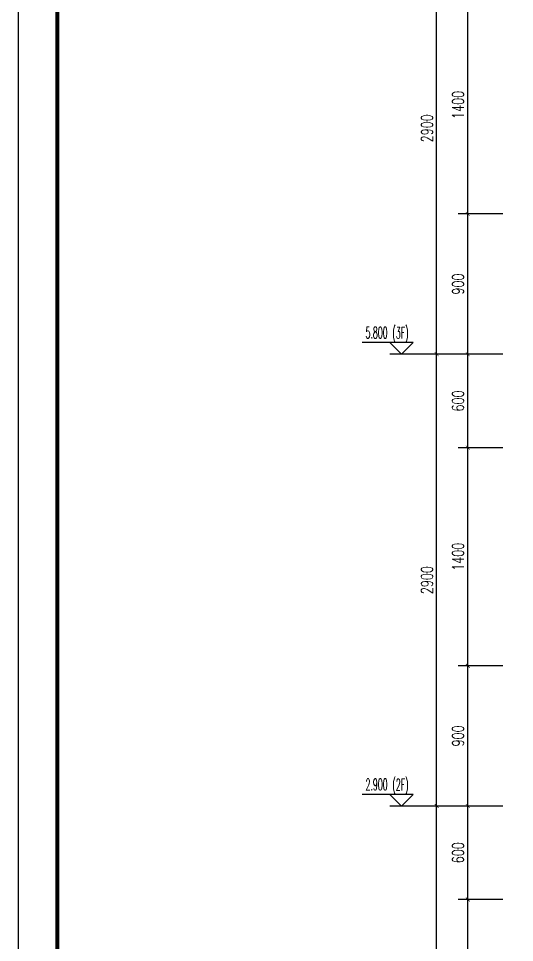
# Model space of a CAD drawing. Extents: x -668857 to 185752, y -270966 to 286822.
# Drawn here: x 127251 to 130435, y 125308 to 131239 of the extents above; entities that cross this region are included whole.
import ezdxf

# ---------------------------------------------------------------- set-up
doc = ezdxf.new("R2010")
doc.units = 0
doc.header["$LTSCALE"] = 1000
doc.layers.get('0').update_dxf_attribs({"linetype": 'CONTINUOUS'})
doc.layers.get('DEFPOINTS').update_dxf_attribs({"linetype": 'CONTINUOUS'})
for name, color, linetype in [('DIM_ELEV', 3, 'CONTINUOUS'), ('PUB_DIM', 3, 'CONTINUOUS'), ('PUB_TEXT', 2, 'CONTINUOUS')]:
    doc.layers.add(name, color=color, linetype=linetype)
doc.layers.add('yichutu', color=7, linetype='CONTINUOUS', true_color=0xffffff)
doc.layers.add('图框', color=9, linetype='CONTINUOUS', lineweight=18)
doc.styles.add('_TCH_DIM', font='SIMPLEX.shx', dxfattribs={"width": 0.7, "bigfont": 'GBCBIG.shx'})
doc.styles.add('_TCH_DIM_T3', font='SIMPLEX', dxfattribs={"width": 0.705882, "bigfont": 'GBCBIG'})
doc.dimstyles.new('_TCH_ARCH&&25', dxfattribs={"dimtxt": 74.375, "dimasz": 25, "dimexe": 62.5, "dimexo": 75, "dimgap": 25, "dimtad": 1, "dimdec": 0, "dimzin": 0, "dimdsep": 46, "dimtxsty": '_TCH_DIM_T3', "dimblk": 'ARCHTICK', "dimcen": 0.09, "dimclrt": 7, "dimazin": 0, "dimtfac": 1, "dimtdec": 0, "dimtix": 1, "dimtmove": 2, "dimatfit": 3, "dimldrblk": 'ARCHTICK', "dimfxl": 1, "dimtolj": 1, "dimtzin": 0, "dimarcsym": 0})

# ---------------------------------------------------------------- blocks, each defined once
blk = doc.blocks.new('GFDDDDRG')
at = {"layer": '图框'}
blk.add_lwpolyline([(923310, -107437), (923310, -159999), (893610, -159999), (893610, -107437)], close=True, dxfattribs=at)
blk.add_lwpolyline([(923310, -107437), (923310, -159999), (893610, -159999), (893610, -107437)], close=True, dxfattribs=at)
at = {"layer": '图框', "const_width": 50}
blk.add_lwpolyline([(894110, -159499), (922810, -159499), (922810, -108687), (894110, -108687)], close=True, dxfattribs=at)
blk = doc.blocks.new('yct-1051-594-26275-14850-25-1002.0')
at = {"layer": 'yichutu', "color": 7, "true_color": 0xffffff}
blk.add_lwpolyline([(0, 0), (0, 14850), (26275, 14850), (26275, 0)], close=True, dxfattribs=at)
blk = doc.blocks.new('_ArchTick')
at = {"color": 0, "linetype": 'ByBlock', "const_width": 0.15}
blk.add_lwpolyline([(-0.5, -0.5), (0.5, 0.5)], dxfattribs=at)
blk = doc.blocks.new('*D1478')
at = {"layer": 'DEFPOINTS', "color": 0, "transparency": 16777216}
for p in [(130135.3, 125584.6), (130435.3, 125584.6), (130435.3, 124184.6)]:
    blk.add_point(p, dxfattribs=at)
at = {"layer": 'PUB_DIM', "color": 0, "lineweight": -2, "transparency": 16777216}
for p, q in [((130360.3, 125584.6), (130072.8, 125584.6)), ((130135.3, 124184.6), (130135.3, 125584.6)), ((130360.3, 124184.6), (130072.8, 124184.6))]:
    blk.add_line(p, q, dxfattribs=at)
at = {"layer": 'PUB_DIM', "color": 0, "lineweight": -2, "transparency": 16777216, "xscale": 25, "yscale": 25, "zscale": 25}
for p, rotation in [((130135.3, 125584.6), 90), ((130135.3, 124184.6), 270)]:
    blk.add_blockref('_ArchTick', p, dxfattribs=dict(at, rotation=rotation))
at = {"layer": 'PUB_DIM', "color": 7, "transparency": 16777216, "insert": (130073.1, 124884.6), "char_height": 74.38, "attachment_point": 5, "rotation": 90, "style": '_TCH_DIM_T3'}
blk.add_mtext('\\A1;1400', dxfattribs=at)
blk = doc.blocks.new('*D1480')
at = {"layer": 'DEFPOINTS', "color": 0, "transparency": 16777216}
for p in [(129935.3, 126184.6), (130435.3, 126184.6), (130435.3, 123284.6)]:
    blk.add_point(p, dxfattribs=at)
at = {"layer": 'PUB_DIM', "color": 0, "lineweight": -2, "transparency": 16777216}
for p, q in [((130360.3, 126184.6), (129872.8, 126184.6)), ((129935.3, 123284.6), (129935.3, 126184.6)), ((130360.3, 123284.6), (129872.8, 123284.6))]:
    blk.add_line(p, q, dxfattribs=at)
at = {"layer": 'PUB_DIM', "color": 0, "lineweight": -2, "transparency": 16777216, "xscale": 25, "yscale": 25, "zscale": 25}
for p, rotation in [((129935.3, 126184.6), 90), ((129935.3, 123284.6), 270)]:
    blk.add_blockref('_ArchTick', p, dxfattribs=dict(at, rotation=rotation))
at = {"layer": 'PUB_DIM', "color": 7, "transparency": 16777216, "insert": (129873.1, 124734.6), "char_height": 74.38, "attachment_point": 5, "rotation": 90, "style": '_TCH_DIM_T3'}
blk.add_mtext('\\A1;2900', dxfattribs=at)
blk = doc.blocks.new('*D2169')
at = {"layer": 'DEFPOINTS', "color": 0, "transparency": 16777216}
for p in [(130135.3, 126184.6), (130435.3, 126184.6), (130435.3, 125584.6)]:
    blk.add_point(p, dxfattribs=at)
at = {"layer": 'PUB_DIM', "color": 0, "lineweight": -2, "transparency": 16777216}
for p, q in [((130360.3, 126184.6), (130072.8, 126184.6)), ((130135.3, 125584.6), (130135.3, 126184.6)), ((130360.3, 125584.6), (130072.8, 125584.6))]:
    blk.add_line(p, q, dxfattribs=at)
at = {"layer": 'PUB_DIM', "color": 0, "lineweight": -2, "transparency": 16777216, "xscale": 25, "yscale": 25, "zscale": 25}
for p, rotation in [((130135.3, 126184.6), 90), ((130135.3, 125584.6), 270)]:
    blk.add_blockref('_ArchTick', p, dxfattribs=dict(at, rotation=rotation))
at = {"layer": 'PUB_DIM', "color": 7, "transparency": 16777216, "insert": (130073.1, 125884.6), "char_height": 74.38, "attachment_point": 5, "rotation": 90, "style": '_TCH_DIM_T3'}
blk.add_mtext('\\A1;600', dxfattribs=at)
blk = doc.blocks.new('*D2170')
at = {"layer": 'DEFPOINTS', "color": 0, "transparency": 16777216}
for p in [(130135.3, 127084.6), (130435.3, 127084.6), (130435.3, 126184.6)]:
    blk.add_point(p, dxfattribs=at)
at = {"layer": 'PUB_DIM', "color": 0, "lineweight": -2, "transparency": 16777216}
for p, q in [((130360.3, 127084.6), (130072.8, 127084.6)), ((130135.3, 126184.6), (130135.3, 127084.6)), ((130360.3, 126184.6), (130072.8, 126184.6))]:
    blk.add_line(p, q, dxfattribs=at)
at = {"layer": 'PUB_DIM', "color": 0, "lineweight": -2, "transparency": 16777216, "xscale": 25, "yscale": 25, "zscale": 25}
for p, rotation in [((130135.3, 127084.6), 90), ((130135.3, 126184.6), 270)]:
    blk.add_blockref('_ArchTick', p, dxfattribs=dict(at, rotation=rotation))
at = {"layer": 'PUB_DIM', "color": 7, "transparency": 16777216, "insert": (130073.1, 126634.6), "char_height": 74.38, "attachment_point": 5, "rotation": 90, "style": '_TCH_DIM_T3'}
blk.add_mtext('\\A1;900', dxfattribs=at)
blk = doc.blocks.new('*D2171')
at = {"layer": 'DEFPOINTS', "color": 0, "transparency": 16777216}
for p in [(130135.3, 128484.6), (130435.3, 128484.6), (130435.3, 127084.6)]:
    blk.add_point(p, dxfattribs=at)
at = {"layer": 'PUB_DIM', "color": 0, "lineweight": -2, "transparency": 16777216}
for p, q in [((130360.3, 128484.6), (130072.8, 128484.6)), ((130135.3, 127084.6), (130135.3, 128484.6)), ((130360.3, 127084.6), (130072.8, 127084.6))]:
    blk.add_line(p, q, dxfattribs=at)
at = {"layer": 'PUB_DIM', "color": 0, "lineweight": -2, "transparency": 16777216, "xscale": 25, "yscale": 25, "zscale": 25}
for p, rotation in [((130135.3, 128484.6), 90), ((130135.3, 127084.6), 270)]:
    blk.add_blockref('_ArchTick', p, dxfattribs=dict(at, rotation=rotation))
at = {"layer": 'PUB_DIM', "color": 7, "transparency": 16777216, "insert": (130073.1, 127784.6), "char_height": 74.38, "attachment_point": 5, "rotation": 90, "style": '_TCH_DIM_T3'}
blk.add_mtext('\\A1;1400', dxfattribs=at)
blk = doc.blocks.new('*D2172')
at = {"layer": 'DEFPOINTS', "color": 0, "transparency": 16777216}
for p in [(130135.3, 129084.6), (130435.3, 129084.6), (130435.3, 128484.6)]:
    blk.add_point(p, dxfattribs=at)
at = {"layer": 'PUB_DIM', "color": 0, "lineweight": -2, "transparency": 16777216}
for p, q in [((130360.3, 129084.6), (130072.8, 129084.6)), ((130135.3, 128484.6), (130135.3, 129084.6)), ((130360.3, 128484.6), (130072.8, 128484.6))]:
    blk.add_line(p, q, dxfattribs=at)
at = {"layer": 'PUB_DIM', "color": 0, "lineweight": -2, "transparency": 16777216, "xscale": 25, "yscale": 25, "zscale": 25}
for p, rotation in [((130135.3, 129084.6), 90), ((130135.3, 128484.6), 270)]:
    blk.add_blockref('_ArchTick', p, dxfattribs=dict(at, rotation=rotation))
at = {"layer": 'PUB_DIM', "color": 7, "transparency": 16777216, "insert": (130073.1, 128784.6), "char_height": 74.38, "attachment_point": 5, "rotation": 90, "style": '_TCH_DIM_T3'}
blk.add_mtext('\\A1;600', dxfattribs=at)
blk = doc.blocks.new('*D2173')
at = {"layer": 'DEFPOINTS', "color": 0, "transparency": 16777216}
for p in [(130135.3, 129984.6), (130435.3, 129984.6), (130435.3, 129084.6)]:
    blk.add_point(p, dxfattribs=at)
at = {"layer": 'PUB_DIM', "color": 0, "lineweight": -2, "transparency": 16777216}
for p, q in [((130360.3, 129984.6), (130072.8, 129984.6)), ((130135.3, 129084.6), (130135.3, 129984.6)), ((130360.3, 129084.6), (130072.8, 129084.6))]:
    blk.add_line(p, q, dxfattribs=at)
at = {"layer": 'PUB_DIM', "color": 0, "lineweight": -2, "transparency": 16777216, "xscale": 25, "yscale": 25, "zscale": 25}
for p, rotation in [((130135.3, 129984.6), 90), ((130135.3, 129084.6), 270)]:
    blk.add_blockref('_ArchTick', p, dxfattribs=dict(at, rotation=rotation))
at = {"layer": 'PUB_DIM', "color": 7, "transparency": 16777216, "insert": (130073.1, 129534.6), "char_height": 74.38, "attachment_point": 5, "rotation": 90, "style": '_TCH_DIM_T3'}
blk.add_mtext('\\A1;900', dxfattribs=at)
blk = doc.blocks.new('*D2174')
at = {"layer": 'DEFPOINTS', "color": 0, "transparency": 16777216}
for p in [(130135.3, 131384.6), (130435.3, 131384.6), (130435.3, 129984.6)]:
    blk.add_point(p, dxfattribs=at)
at = {"layer": 'PUB_DIM', "color": 0, "lineweight": -2, "transparency": 16777216}
for p, q in [((130360.3, 131384.6), (130072.8, 131384.6)), ((130135.3, 129984.6), (130135.3, 131384.6)), ((130360.3, 129984.6), (130072.8, 129984.6))]:
    blk.add_line(p, q, dxfattribs=at)
at = {"layer": 'PUB_DIM', "color": 0, "lineweight": -2, "transparency": 16777216, "xscale": 25, "yscale": 25, "zscale": 25}
for p, rotation in [((130135.3, 131384.6), 90), ((130135.3, 129984.6), 270)]:
    blk.add_blockref('_ArchTick', p, dxfattribs=dict(at, rotation=rotation))
at = {"layer": 'PUB_DIM', "color": 7, "transparency": 16777216, "insert": (130073.1, 130684.6), "char_height": 74.38, "attachment_point": 5, "rotation": 90, "style": '_TCH_DIM_T3'}
blk.add_mtext('\\A1;1400', dxfattribs=at)
blk = doc.blocks.new('*D2186')
at = {"layer": 'DEFPOINTS', "color": 0, "transparency": 16777216}
for p in [(129935.3, 129084.6), (130435.3, 129084.6), (130435.3, 126184.6)]:
    blk.add_point(p, dxfattribs=at)
at = {"layer": 'PUB_DIM', "color": 0, "lineweight": -2, "transparency": 16777216}
for p, q in [((130360.3, 129084.6), (129872.8, 129084.6)), ((129935.3, 126184.6), (129935.3, 129084.6)), ((130360.3, 126184.6), (129872.8, 126184.6))]:
    blk.add_line(p, q, dxfattribs=at)
at = {"layer": 'PUB_DIM', "color": 0, "lineweight": -2, "transparency": 16777216, "xscale": 25, "yscale": 25, "zscale": 25}
for p, rotation in [((129935.3, 129084.6), 90), ((129935.3, 126184.6), 270)]:
    blk.add_blockref('_ArchTick', p, dxfattribs=dict(at, rotation=rotation))
at = {"layer": 'PUB_DIM', "color": 7, "transparency": 16777216, "insert": (129873.1, 127634.6), "char_height": 74.38, "attachment_point": 5, "rotation": 90, "style": '_TCH_DIM_T3'}
blk.add_mtext('\\A1;2900', dxfattribs=at)
blk = doc.blocks.new('*D2187')
at = {"layer": 'DEFPOINTS', "color": 0, "transparency": 16777216}
for p in [(129935.3, 131984.6), (130435.3, 131984.6), (130435.3, 129084.6)]:
    blk.add_point(p, dxfattribs=at)
at = {"layer": 'PUB_DIM', "color": 0, "lineweight": -2, "transparency": 16777216}
for p, q in [((130360.3, 131984.6), (129872.8, 131984.6)), ((129935.3, 129084.6), (129935.3, 131984.6)), ((130360.3, 129084.6), (129872.8, 129084.6))]:
    blk.add_line(p, q, dxfattribs=at)
at = {"layer": 'PUB_DIM', "color": 0, "lineweight": -2, "transparency": 16777216, "xscale": 25, "yscale": 25, "zscale": 25}
for p, rotation in [((129935.3, 131984.6), 90), ((129935.3, 129084.6), 270)]:
    blk.add_blockref('_ArchTick', p, dxfattribs=dict(at, rotation=rotation))
at = {"layer": 'PUB_DIM', "color": 7, "transparency": 16777216, "insert": (129873.1, 130534.6), "char_height": 74.38, "attachment_point": 5, "rotation": 90, "style": '_TCH_DIM_T3'}
blk.add_mtext('\\A1;2900', dxfattribs=at)

msp = doc.modelspace()

# ---------------------------------------------------------------- linework, layer by layer
at = {"layer": 'DIM_ELEV'}
for p, q in [((129785.31, 129159.56), (129457.31, 129159.56)), ((129710.31, 129084.56), (129635.31, 129159.56)), ((129710.31, 129084.56), (129785.31, 129159.56)), ((130135.31, 129084.56), (129635.31, 129084.56))]:
    msp.add_line(p, q, dxfattribs=at)
at = {"layer": 'DIM_ELEV', "color": 1}
for p, q in [((129785.31, 126259.56), (129457.31, 126259.56)), ((129710.31, 126184.56), (129635.31, 126259.56)), ((129710.31, 126184.56), (129785.31, 126259.56)), ((130135.31, 126184.56), (129635.31, 126184.56))]:
    msp.add_line(p, q, dxfattribs=at)

# ---------------------------------------------------------------- block references
at = {"xscale": 0.5, "yscale": 0.5, "zscale": 0.5}
msp.add_blockref('GFDDDDRG', (-319553.44, 198011.07), dxfattribs=at)
at = {"layer": 'yichutu', "rotation": 270}
msp.add_blockref('yct-1051-594-26275-14850-25-1002.0', (127251.45, 144292.59), dxfattribs=at)

# ---------------------------------------------------------------- texts
at = {"layer": 'PUB_TEXT', "style": '_TCH_DIM', "width": 0.494118}
for s, p in [('5.800', (129479.21, 129185.81)), ('(3F)', (129651.36, 129184.59))]:
    msp.add_text(s, height=74.375, dxfattribs=at).set_placement(p)
at = {"layer": 'PUB_TEXT', "color": 1, "style": '_TCH_DIM', "width": 0.494118}
for s, p in [('2.900', (129479.21, 126285.81)), ('(2F)', (129651.36, 126284.59))]:
    msp.add_text(s, height=74.375, dxfattribs=at).set_placement(p)

# ---------------------------------------------------------------- dimensions: what is measured, and where the dimension line sits
at = {"layer": 'PUB_DIM'}
for p1, p2, distance, picture, middle in [((130435.31, 129084.56), (130435.31, 131984.56), 500, '*D2187', (129873.12, 130534.56)), ((130435.31, 129984.56), (130435.31, 131384.56), 300, '*D2174', (130073.12, 130684.56)), ((130435.31, 129084.56), (130435.31, 129984.56), 300, '*D2173', (130073.12, 129534.56)), ((130435.31, 126184.56), (130435.31, 129084.56), 500, '*D2186', (129873.12, 127634.56)), ((130435.31, 128484.56), (130435.31, 129084.56), 300, '*D2172', (130073.12, 128784.56)), ((130435.31, 127084.56), (130435.31, 128484.56), 300, '*D2171', (130073.12, 127784.56)), ((130435.31, 126184.56), (130435.31, 127084.56), 300, '*D2170', (130073.12, 126634.56)), ((130435.31, 123284.56), (130435.31, 126184.56), 500, '*D1480', (129873.12, 124734.56)), ((130435.31, 125584.56), (130435.31, 126184.56), 300, '*D2169', (130073.12, 125884.56)), ((130435.31, 124184.56), (130435.31, 125584.56), 300, '*D1478', (130073.12, 124884.56))]:
    dim = msp.add_aligned_dim(p1=p1, p2=p2, distance=distance, dimstyle='_TCH_ARCH&&25', dxfattribs=at)
    dim.commit()
    dim.dimension.update_dxf_attribs({"geometry": picture, "text_midpoint": middle})

doc.saveas('drawing.dxf')
